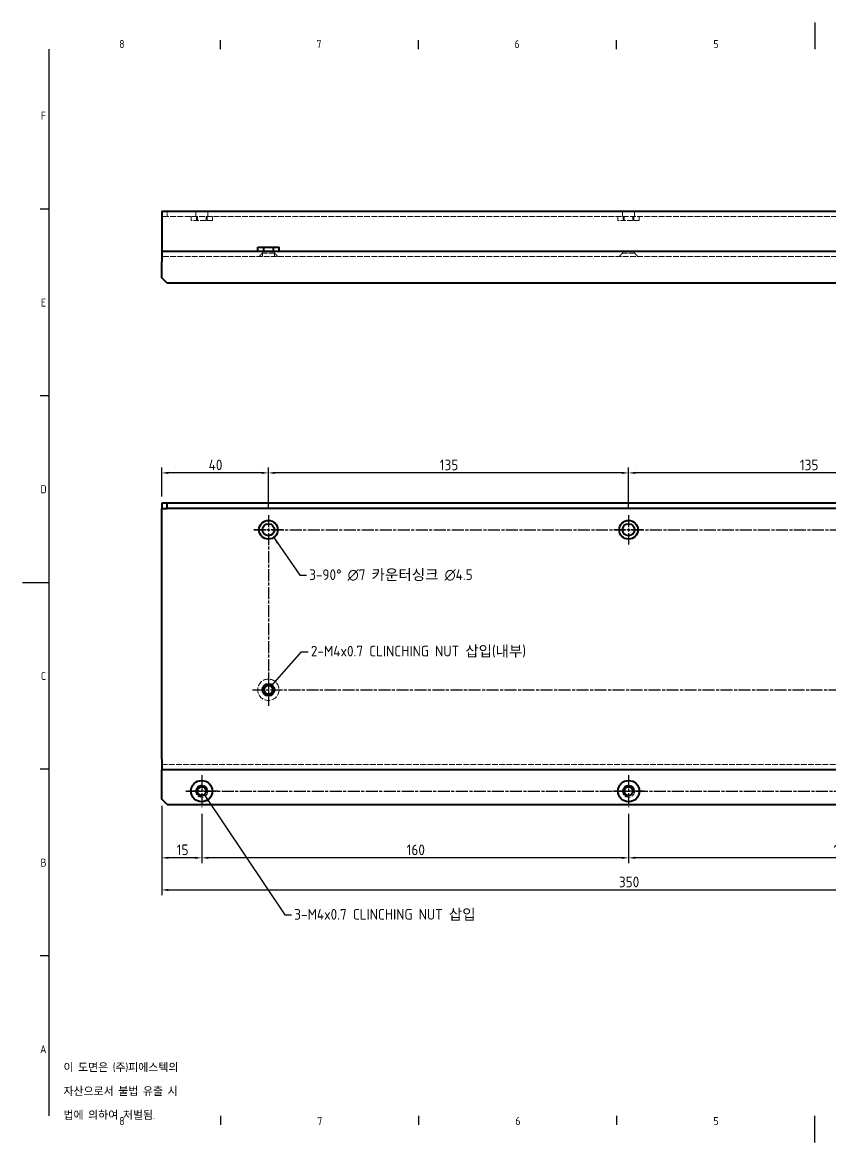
# Model space of a CAD drawing. Header units: millimetres. Extents: x 0 to 594, y 0 to 420.
# Drawn here: x 0 to 302.9, y 0 to 420 of the extents above; entities that cross this region are included whole.
import ezdxf

# ---------------------------------------------------------------- set-up
doc = ezdxf.new("R2010")
doc.units = ezdxf.units.MM
doc.linetypes.add('CHAIN', pattern=[0.3543, 0.2362, -0.0295, 0.0591, -0.0295])
doc.linetypes.add('DASHED', pattern=[0.2067, 0.1654, -0.0413])
doc.layers.get('0').update_dxf_attribs({"color": 3, "lineweight": 25})
for name, color, linetype, lineweight in [('가려진 것(ISO)', 2, 'DASHED', 18), ('가시적인 것(ISO)', 3, 'Continuous', 40), ('가시적인 좁은 것(ISO)', 3, 'Continuous', 35), ('경계(ISO)', 7, 'Continuous', 25), ('기호(ISO)', 5, 'Continuous', 25), ('중심 표식(ISO)', 1, 'Continuous', 25), ('중심선(ISO)', 1, 'Continuous', 25), ('치수(ISO)', 2, 'Continuous', 25)]:
    doc.layers.add(name, color=color, linetype=linetype, lineweight=lineweight)
doc.styles.add('문자 텍스트_PSTEK_POSCO', font='isocp.shx')
doc.styles.add('치수 텍스트_PSTEK_POSCO', font='isocp.shx')
doc.dimstyles.new('치수_PSTEK_POSCO', dxfattribs={"dimtxt": 4, "dimasz": 2.5, "dimexe": 2, "dimexo": 2.5, "dimgap": 1, "dimtad": 1, "dimrnd": 1e-08, "dimdsep": 46, "dimtxsty": '치수 텍스트_PSTEK_POSCO', "dimcen": 0.09, "dimdle": 10, "dimclrd": 7, "dimclre": 7, "dimclrt": 2, "dimadec": 1, "dimazin": 2, "dimtfac": 1, "dimtmove": 0, "dimatfit": 3, "dimfxl": 0, "dimtolj": 1, "dimlwd": -1, "dimlwe": -1, "dimarcsym": 0})
doc.dimstyles.new('치수_PSTEK_POSCO$7', dxfattribs={"dimtxt": 4, "dimasz": 2.5, "dimexe": 2, "dimexo": 2.5, "dimgap": 1, "dimtad": 1, "dimrnd": 1e-08, "dimdsep": 46, "dimtxsty": '치수 텍스트_PSTEK_POSCO', "dimcen": 0.09, "dimdle": 10, "dimclrd": 7, "dimclre": 7, "dimclrt": 2, "dimadec": 1, "dimazin": 2, "dimtfac": 1, "dimtmove": 0, "dimatfit": 3, "dimfxl": 0, "dimtolj": 1, "dimlwd": -1, "dimlwe": -1, "dimarcsym": 0})

# ---------------------------------------------------------------- blocks, each defined once
blk = doc.blocks.new('경계 Default Border')
at = {"layer": '경계(ISO)'}
for p, q in [((74.25, 410), (74.25, 413.4)), ((148.5, 410), (148.5, 413.4)), ((222.75, 410), (222.75, 413.4)), ((10, 350), (6.6, 350)), ((10, 280), (6.6, 280)), ((10, 140), (6.6, 140)), ((10, 70), (6.6, 70)), ((74.25, 10), (74.25, 6.6)), ((148.5, 10), (148.5, 6.6)), ((222.75, 10), (222.75, 6.6))]:
    blk.add_line(p, q, dxfattribs=at)
at = {"layer": '경계(ISO)', "flags": 128}
for points in [[(297, 420), (297, 410)], [(10, 10), (10, 410)], [(0, 210), (10, 210)], [(297, 0), (297, 10)]]:
    blk.add_lwpolyline(points, dxfattribs=at)
at = {"layer": '경계(ISO)', "color": 2, "char_height": 3, "attachment_point": 7, "style": '문자 텍스트_PSTEK_POSCO'}
for s, insert in [('8', (36.27, 410.37)), ('7', (110.21, 410.39)), ('6', (184.46, 410.37)), ('5', (259.02, 410.37)), ('F', (6.93, 383.5)), ('E', (6.93, 313.47)), ('D', (6.77, 243.47)), ('C', (6.93, 173.47)), ('B', (6.77, 103.47)), ('A', (6.6, 33.49)), ('8', (36.27, 6.57)), ('7', (110.52, 6.59)), ('6', (184.77, 6.57)), ('5', (259.02, 6.57))]:
    blk.add_mtext(s, dxfattribs=dict(at, insert=insert))
blk = doc.blocks.new('*D23')
at = {"layer": 'Defpoints', "color": 0}
for p in [(52.21, 128.77), (402.21, 128.77), (402.21, 94.72)]:
    blk.add_point(p, dxfattribs=at)
at = {"layer": '치수(ISO)', "color": 7}
for p, q in [((52.21, 126.27), (52.21, 92.72)), ((402.21, 126.27), (402.21, 92.72)), ((54.71, 94.72), (399.71, 94.72))]:
    blk.add_line(p, q, dxfattribs=at)
for points in [[(54.71, 95.14), (54.71, 94.31), (52.21, 94.72)], [(399.71, 95.14), (399.71, 94.31), (402.21, 94.72)]]:
    blk.add_solid(points, dxfattribs=at)
at = {"layer": '치수(ISO)', "color": 2, "insert": (223.61, 97.72), "char_height": 4, "attachment_point": 4, "style": '치수 텍스트_PSTEK_POSCO'}
blk.add_mtext('\\A1;350', dxfattribs=at)
blk = doc.blocks.new('*D30')
at = {"layer": 'Defpoints', "color": 0}
for p in [(227.21, 125.77), (387.21, 125.77), (227.21, 106.77)]:
    blk.add_point(p, dxfattribs=at)
at = {"layer": '치수(ISO)', "color": 7}
for p, q in [((227.21, 123.27), (227.21, 104.77)), ((387.21, 123.27), (387.21, 104.77)), ((384.71, 106.77), (229.71, 106.77))]:
    blk.add_line(p, q, dxfattribs=at)
for points in [[(229.71, 107.18), (229.71, 106.35), (227.21, 106.77)], [(384.71, 107.18), (384.71, 106.35), (387.21, 106.77)]]:
    blk.add_solid(points, dxfattribs=at)
at = {"layer": '치수(ISO)', "color": 2, "insert": (304.01, 109.77), "char_height": 4, "attachment_point": 4, "style": '치수 텍스트_PSTEK_POSCO'}
blk.add_mtext('\\A1;160', dxfattribs=at)
blk = doc.blocks.new('*D31')
at = {"layer": 'Defpoints', "color": 0}
for p in [(67.21, 125.77), (227.21, 125.77), (67.21, 106.77)]:
    blk.add_point(p, dxfattribs=at)
at = {"layer": '치수(ISO)', "color": 7}
for p, q in [((67.21, 123.27), (67.21, 104.77)), ((227.21, 123.27), (227.21, 104.77)), ((224.71, 106.77), (69.71, 106.77))]:
    blk.add_line(p, q, dxfattribs=at)
for points in [[(69.71, 107.18), (69.71, 106.35), (67.21, 106.77)], [(224.71, 107.18), (224.71, 106.35), (227.21, 106.77)]]:
    blk.add_solid(points, dxfattribs=at)
at = {"layer": '치수(ISO)', "color": 2, "insert": (144.01, 109.77), "char_height": 4, "attachment_point": 4, "style": '치수 텍스트_PSTEK_POSCO'}
blk.add_mtext('\\A1;160', dxfattribs=at)
blk = doc.blocks.new('*D33')
at = {"layer": 'Defpoints', "color": 0}
for p in [(52.21, 128.77), (67.21, 125.77), (52.21, 106.77)]:
    blk.add_point(p, dxfattribs=at)
at = {"layer": '치수(ISO)', "color": 7}
for p, q in [((52.21, 126.27), (52.21, 104.77)), ((67.21, 123.27), (67.21, 104.77)), ((64.71, 106.77), (54.71, 106.77))]:
    blk.add_line(p, q, dxfattribs=at)
for points in [[(54.71, 107.18), (54.71, 106.35), (52.21, 106.77)], [(64.71, 107.18), (64.71, 106.35), (67.21, 106.77)]]:
    blk.add_solid(points, dxfattribs=at)
at = {"layer": '치수(ISO)', "color": 2, "insert": (57.83, 109.77), "char_height": 4, "attachment_point": 4, "style": '치수 텍스트_PSTEK_POSCO'}
blk.add_mtext('\\A1;15', dxfattribs=at)
blk = doc.blocks.new('*D39')
at = {"layer": 'Defpoints', "color": 0}
for p in [(227.21, 251.09), (227.21, 235.27), (362.21, 235.27)]:
    blk.add_point(p, dxfattribs=at)
at = {"layer": '치수(ISO)', "color": 7}
for p, q in [((227.21, 237.77), (227.21, 253.09)), ((362.21, 237.77), (362.21, 253.09)), ((359.71, 251.09), (229.71, 251.09))]:
    blk.add_line(p, q, dxfattribs=at)
for points in [[(229.71, 251.51), (229.71, 250.68), (227.21, 251.09)], [(359.71, 251.51), (359.71, 250.68), (362.21, 251.09)]]:
    blk.add_solid(points, dxfattribs=at)
at = {"layer": '치수(ISO)', "color": 2, "insert": (291.43, 254.09), "char_height": 4, "attachment_point": 4, "style": '치수 텍스트_PSTEK_POSCO'}
blk.add_mtext('\\A1;135', dxfattribs=at)
blk = doc.blocks.new('*D40')
at = {"layer": 'Defpoints', "color": 0}
for p in [(92.21, 251.09), (92.21, 235.27), (227.21, 235.27)]:
    blk.add_point(p, dxfattribs=at)
at = {"layer": '치수(ISO)', "color": 7}
for p, q in [((92.21, 237.77), (92.21, 253.09)), ((227.21, 237.77), (227.21, 253.09)), ((224.71, 251.09), (94.71, 251.09))]:
    blk.add_line(p, q, dxfattribs=at)
for points in [[(94.71, 251.51), (94.71, 250.68), (92.21, 251.09)], [(224.71, 251.51), (224.71, 250.68), (227.21, 251.09)]]:
    blk.add_solid(points, dxfattribs=at)
at = {"layer": '치수(ISO)', "color": 2, "insert": (156.43, 254.09), "char_height": 4, "attachment_point": 4, "style": '치수 텍스트_PSTEK_POSCO'}
blk.add_mtext('\\A1;135', dxfattribs=at)
blk = doc.blocks.new('*D41')
at = {"layer": 'Defpoints', "color": 0}
for p in [(52.21, 251.09), (52.21, 239.77), (92.21, 235.27)]:
    blk.add_point(p, dxfattribs=at)
at = {"layer": '치수(ISO)', "color": 7}
for p, q in [((52.21, 242.27), (52.21, 253.09)), ((92.21, 237.77), (92.21, 253.09)), ((89.71, 251.09), (54.71, 251.09))]:
    blk.add_line(p, q, dxfattribs=at)
for points in [[(54.71, 251.51), (54.71, 250.68), (52.21, 251.09)], [(89.71, 251.51), (89.71, 250.68), (92.21, 251.09)]]:
    blk.add_solid(points, dxfattribs=at)
at = {"layer": '치수(ISO)', "color": 2, "insert": (69.81, 254.09), "char_height": 4, "attachment_point": 4, "style": '치수 텍스트_PSTEK_POSCO'}
blk.add_mtext('\\A1;40', dxfattribs=at)

msp = doc.modelspace()

# ---------------------------------------------------------------- linework, layer by layer
at = {"layer": '가려진 것(ISO)', "ltscale": 3.809293}
for p, q in [((54.214, 349.187), (54.214, 347.187)), ((64.964, 347.187), (64.964, 349.187)), ((69.464, 347.187), (69.464, 349.187)), ((224.964, 347.187), (224.964, 349.187)), ((229.464, 347.187), (229.464, 349.187))]:
    msp.add_line(p, q, dxfattribs=at)
at = {"layer": '가려진 것(ISO)', "ltscale": 13.025194}
for p, q in [((402.214, 347.187), (52.214, 347.187)), ((402.214, 332.187), (52.214, 332.187)), ((52.214, 141.766), (402.214, 141.766))]:
    msp.add_line(p, q, dxfattribs=at)
at = {"layer": '가려진 것(ISO)', "ltscale": 2.856945}
for p, q in [((63.214, 347.187), (63.214, 345.687)), ((65.214, 347.187), (65.214, 345.687)), ((65.593, 347.187), (65.593, 345.687)), ((68.835, 347.187), (68.835, 345.687)), ((69.214, 345.687), (69.214, 347.187)), ((71.214, 347.187), (71.214, 345.687)), ((223.214, 347.187), (223.214, 345.687)), ((225.214, 347.187), (225.214, 345.687)), ((225.593, 347.187), (225.593, 345.687)), ((228.835, 347.187), (228.835, 345.687)), ((229.214, 345.687), (229.214, 347.187)), ((231.214, 347.187), (231.214, 345.687)), ((90.214, 335.687), (90.214, 334.187)), ((90.593, 334.187), (90.593, 335.687)), ((93.835, 334.187), (93.835, 335.687)), ((94.214, 334.187), (94.214, 335.687))]:
    msp.add_line(p, q, dxfattribs=at)
at = {"layer": '가려진 것(ISO)', "ltscale": 12.159042}
for p, q in [((71.214, 345.687), (63.214, 345.687)), ((231.214, 345.687), (223.214, 345.687))]:
    msp.add_line(p, q, dxfattribs=at)
at = {"layer": '가려진 것(ISO)', "ltscale": 3.36696}
for p, q in [((89.964, 333.437), (88.714, 332.187)), ((94.464, 333.437), (95.714, 332.187)), ((224.964, 333.437), (223.714, 332.187)), ((229.464, 333.437), (230.714, 332.187))]:
    msp.add_line(p, q, dxfattribs=at)
at = {"layer": '가려진 것(ISO)', "ltscale": 1.428422}
for p, q in [((89.964, 334.187), (89.964, 333.437)), ((94.464, 334.187), (94.464, 333.437)), ((224.964, 334.187), (224.964, 333.437)), ((229.464, 334.187), (229.464, 333.437))]:
    msp.add_line(p, q, dxfattribs=at)
at = {"layer": '가려진 것(ISO)', "ltscale": 11.399102}
for p, q in [((89.964, 333.437), (94.464, 333.437)), ((224.964, 333.437), (229.464, 333.437))]:
    msp.add_line(p, q, dxfattribs=at)
at = {"layer": '가려진 것(ISO)', "ltscale": 2.380771}
for p, q in [((89.964, 333.437), (89.964, 332.187)), ((94.464, 333.437), (94.464, 332.187))]:
    msp.add_line(p, q, dxfattribs=at)
at = {"layer": '가려진 것(ISO)', "ltscale": 13.510047}
msp.add_circle((92.214, 169.766), 4, dxfattribs=at)
at = {"layer": '가려진 것(ISO)', "ltscale": 13.678923}
for centre in [(67.214, 131.766), (227.214, 131.766)]:
    msp.add_circle(centre, 2.25, dxfattribs=at)
at = {"layer": '가시적인 것(ISO)'}
for p, q in [((52.214, 349.187), (402.214, 349.187)), ((52.214, 349.187), (52.214, 345.187)), ((52.214, 345.187), (52.214, 336.187)), ((52.214, 336.187), (52.214, 334.187)), ((52.214, 334.187), (402.214, 334.187)), ((52.214, 334.187), (52.214, 330.187)), ((88.214, 335.687), (96.214, 335.687)), ((88.214, 334.187), (88.214, 335.687)), ((96.214, 334.187), (96.214, 335.687)), ((52.214, 324.187), (52.214, 330.187)), ((54.214, 322.187), (52.214, 324.187)), ((400.214, 322.187), (54.214, 322.187)), ((54.214, 239.766), (52.214, 239.766)), ((52.214, 239.766), (52.214, 237.766)), ((54.214, 237.766), (54.214, 239.766)), ((400.214, 239.766), (54.214, 239.766)), ((52.214, 237.766), (54.214, 237.766)), ((52.214, 235.766), (52.214, 237.766)), ((52.214, 143.766), (52.214, 235.766)), ((400.214, 237.766), (54.214, 237.766)), ((52.214, 143.766), (52.214, 139.766)), ((52.214, 137.766), (52.214, 139.766)), ((402.214, 139.766), (52.214, 139.766)), ((52.214, 128.766), (52.214, 137.766)), ((54.214, 126.766), (52.214, 128.766)), ((54.214, 126.766), (400.214, 126.766))]:
    msp.add_line(p, q, dxfattribs=at)
for centre, radius in [((92.214, 229.766), 3.5), ((92.214, 229.766), 2.25), ((227.214, 229.766), 3.5), ((227.214, 229.766), 2.25), ((92.214, 169.766), 2.25), ((92.214, 169.766), 1.621), ((67.214, 131.766), 4), ((227.214, 131.766), 4), ((67.214, 131.766), 1.621), ((227.214, 131.766), 1.621)]:
    msp.add_circle(centre, radius, dxfattribs=at)
at = {"layer": '가시적인 좁은 것(ISO)'}
for centre, start, end in [((92.214, 169.766), 280, 190), ((67.214, 131.766), 350, 260), ((227.214, 131.766), 350, 260)]:
    msp.add_arc(centre, 2, start, end, dxfattribs=at)
at = {"layer": '중심 표식(ISO)', "linetype": 'CHAIN', "ltscale": 19.051651}
for p, q in [((227.214, 235.266), (227.214, 224.266)), ((97.714, 229.766), (86.714, 229.766)), ((232.714, 229.766), (221.714, 229.766)), ((92.214, 175.766), (92.214, 163.766)), ((67.214, 137.766), (67.214, 125.766)), ((67.214, 137.766), (67.214, 125.766)), ((227.214, 137.766), (227.214, 125.766)), ((73.214, 131.766), (61.214, 131.766)), ((233.214, 131.766), (221.214, 131.766))]:
    msp.add_line(p, q, dxfattribs=at)
at = {"layer": '중심선(ISO)', "linetype": 'CHAIN', "ltscale": 19.051651}
for p, q in [((92.214, 235.266), (92.214, 163.766)), ((86.714, 229.766), (367.714, 229.766)), ((86.214, 169.766), (368.214, 169.766)), ((61.214, 131.766), (393.214, 131.766))]:
    msp.add_line(p, q, dxfattribs=at)

# ---------------------------------------------------------------- block references
msp.add_blockref('경계 Default Border', (0, 0))

# ---------------------------------------------------------------- texts
at = {"layer": '기호(ISO)', "color": 2, "char_height": 4, "attachment_point": 4, "line_spacing_factor": 0.7, "style": '치수 텍스트_PSTEK_POSCO'}
for s, insert, width in [('{3-90° \\fAIGDT|b0|i0;\\H4.0000;n\\fisocp|b0|i0;\\H4.0000;7 카운터싱크 \\fAIGDT|b0|i0;\\H4.0000;n\\fisocp|b0|i0;\\H4.0000;4.5}', (107.497, 212.716), 72.12032), ('{2-M4x0.7 CLINCHING NUT 삽입(내부)}', (108.117, 184.057), 95.8862), ('{3-M4x0.7 CLINCHING NUT 삽입}', (101.902, 85.402), 79.8225)]:
    msp.add_mtext(s, dxfattribs=dict(at, insert=insert, width=width))
at = {"layer": '기호(ISO)', "color": 7, "insert": (15.395, 19.147), "char_height": 3, "width": 51.64005, "attachment_point": 4, "line_spacing_factor": 1.78626, "style": '문자 텍스트_PSTEK_POSCO'}
msp.add_mtext('{이 도면은 (주)피에스텍의\\P자산으로서 불법 유출 시 \\P법에 의하여 처벌됨.}', dxfattribs=at)

# ---------------------------------------------------------------- dimensions: what is measured, and where the dimension line sits
at = {"layer": '치수(ISO)', "color": 7}
for base, p1, p2, picture, middle in [((52.214, 251.092), (92.214, 235.266), (52.214, 239.766), '*D41', (72.214, 251.092)), ((92.214, 251.092), (227.214, 235.266), (92.214, 235.266), '*D40', (159.714, 251.092)), ((227.214, 251.092), (362.214, 235.266), (227.214, 235.266), '*D39', (294.714, 251.092)), ((402.214, 94.724), (52.214, 128.766), (402.214, 128.766), '*D23', (227.214, 94.724)), ((52.214, 106.766), (67.214, 125.766), (52.214, 128.766), '*D33', (59.714, 106.766)), ((67.214, 106.766), (227.214, 125.766), (67.214, 125.766), '*D31', (147.214, 106.766)), ((227.214, 106.766), (387.214, 125.766), (227.214, 125.766), '*D30', (307.214, 106.766))]:
    dim = msp.add_linear_dim(base=base, p1=p1, p2=p2, angle=180, dimstyle='치수_PSTEK_POSCO', override={"dimdec": 2, "dimtp": 0, "dimtm": 0, "dimtdec": 2, "dimtofl": 0, "dimatfit": 1}, dxfattribs=at)
    dim.commit()
    dim.dimension.update_dxf_attribs({"geometry": picture, "text_midpoint": middle, "dimtype": 160})

# ---------------------------------------------------------------- leaders
at = {"layer": '기호(ISO)', "color": 7, "annotation_type": 0, "has_hookline": 1, "hookline_direction": 0}
for points, text_width in [([(94.193, 226.88), (103.997, 212.716), (106.497, 212.716)], 65.145), ([(93.452, 171.337), (104.617, 184.057), (107.117, 184.057)], 83.916), ([(68.334, 130.109), (98.402, 85.402), (100.902, 85.402)], 69.296)]:
    msp.add_leader(points, dimstyle='치수_PSTEK_POSCO$7', override={"dimtad": 0}, dxfattribs=dict(at, text_width=text_width))

doc.saveas('drawing.dxf')
